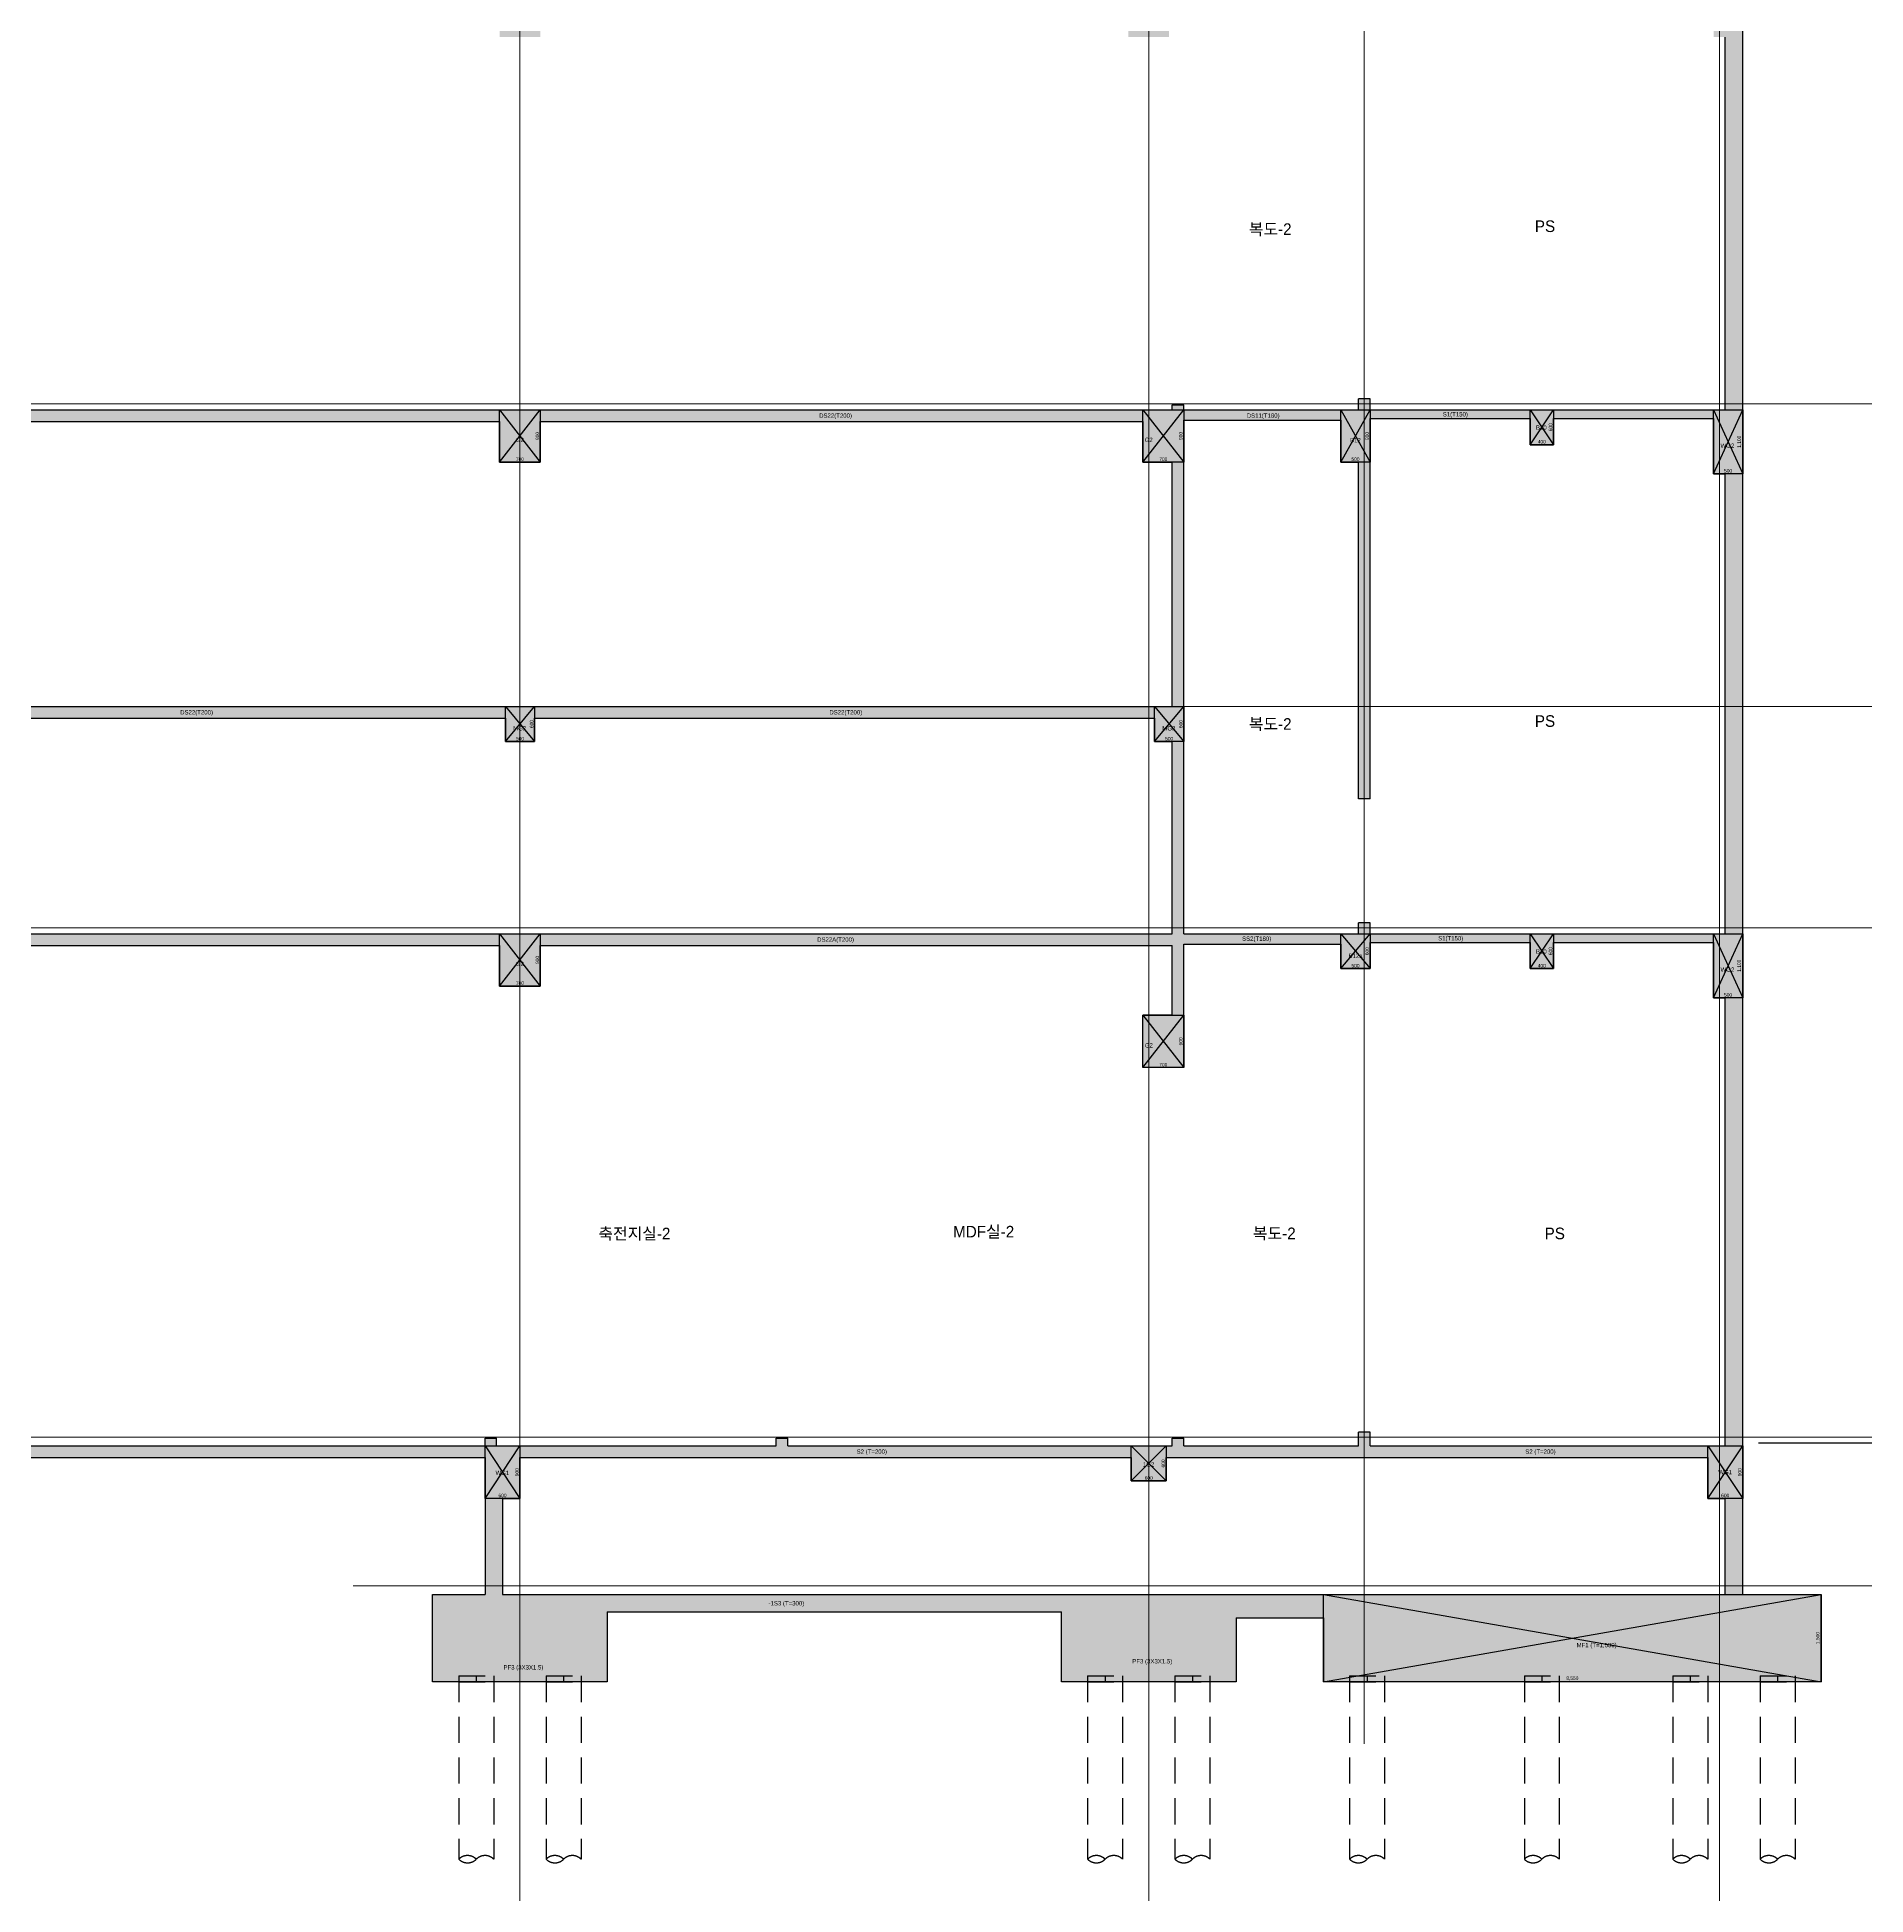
# Model space of a CAD drawing. Header units: millimetres. Extents: x 0 to 841000, y -242618 to -87908.
# Drawn here: x 761669 to 793076, y -209339 to -177429 of the extents above; entities that cross this region are included whole.
import ezdxf
from ezdxf.enums import TextEntityAlignment as Align

# ---------------------------------------------------------------- set-up
doc = ezdxf.new("R2010")
doc.units = ezdxf.units.MM
doc.header["$LTSCALE"] = 250
for name, pattern in [('HID', [2.8, 1.8, -1]), ('HIDDEN', [9.525, 6.35, -3.175]), ('PHANTOM2', [31.75, 15.875, -3.175, 3.175, -3.175, 3.175, -3.175])]:
    doc.linetypes.add(name, pattern=pattern)
doc.layers.get('Defpoints').update_dxf_attribs({"color": 151})
for name, color, linetype in [('A-CON', 2, 'Continuous'), ('A-SITE', 3, 'PHANTOM2'), ('구조SOLID', 253, 'Continuous'), ('기초', 5, 'HIDDEN')]:
    doc.layers.add(name, color=color, linetype=linetype)
for name, color, linetype, plot in [('AS-HIDLINE', 205, 'Continuous', False), ('NO-TEXT', 150, 'Continuous', False), ('NOPLOT', 191, 'Continuous', False)]:
    doc.layers.add(name, color=color, linetype=linetype, plot=plot)
doc.layers.add('CEN', color=1, linetype='Continuous', lineweight=9)
doc.styles.add('Gdim', font='Dotum.ttf')
doc.dimstyles.new('G-Xdim', dxfattribs={"dimscale": 30, "dimtxt": 2, "dimasz": 1, "dimexe": 1.2, "dimexo": 1.2, "dimgap": 0, "dimtad": 1, "dimdec": 1, "dimdsep": 46, "dimlunit": 6, "dimtxsty": 'Gdim', "dimcen": 1, "dimse1": 1, "dimse2": 1, "dimsd1": 1, "dimsd2": 1, "dimclrd": 1, "dimclre": 1, "dimclrt": 256, "dimadec": 0, "dimazin": 0, "dimtfac": 1, "dimtdec": 1, "dimtix": 1, "dimtmove": 2, "dimatfit": 1, "dimfxl": 2, "dimtolj": 1, "dimlwd": -1, "dimlwe": -1, "dimarcsym": 0})

# ---------------------------------------------------------------- blocks, each defined once
blk = doc.blocks.new('*D329')
at = {"layer": 'Defpoints', "color": 0, "linetype": 'Continuous', "transparency": 16777216}
for p in [(-600, -900), (0, -880), (0, -900)]:
    blk.add_point(p, dxfattribs=at)
at = {"layer": 'AS-HIDLINE', "linetype": 'Continuous', "transparency": 16777216, "insert": (-300, -850), "char_height": 60, "attachment_point": 5, "style": 'Gdim'}
blk.add_mtext('\\A1;600', dxfattribs=at)
blk = doc.blocks.new('*D330')
at = {"layer": 'Defpoints', "color": 0, "linetype": 'Continuous', "transparency": 16777216}
for p in [(0, 0), (-20, 0), (0, -900)]:
    blk.add_point(p, dxfattribs=at)
at = {"layer": 'AS-HIDLINE', "linetype": 'Continuous', "transparency": 16777216, "insert": (-50, -450), "char_height": 60, "attachment_point": 5, "rotation": 90, "style": 'Gdim'}
blk.add_mtext('\\A1;900', dxfattribs=at)
blk = doc.blocks.new('파일')
at = {"layer": 'NOPLOT', "linetype": 'HID'}
blk.add_line((71, 790, 0), (671, 790, 0), dxfattribs=at)
at = {"layer": 'NOPLOT'}
blk.add_line((371, 890, 0), (371, 790, 0), dxfattribs=at)
at = {"layer": '기초', "linetype": 'HID'}
for p, q in [((71, 890, 0), (671, 890, 0)), ((71, 890, 0), (71, -2258, 0)), ((671, 890, 0), (671, -2258, 0))]:
    blk.add_line(p, q, dxfattribs=at)
for centre, start, end in [((221, -2408, 0), 45, 135), ((521, -2408, 0), 45, 135), ((221, -2108, 0), 225, 315)]:
    blk.add_arc(centre, 212, start, end, dxfattribs=at)
blk = doc.blocks.new('*D667')
at = {"layer": 'Defpoints', "color": 0, "linetype": 'Continuous', "transparency": 16777216}
for p in [(-550, -900), (50, -880), (50, -900)]:
    blk.add_point(p, dxfattribs=at)
at = {"layer": 'AS-HIDLINE', "linetype": 'Continuous', "transparency": 16777216, "insert": (-250, -850), "char_height": 60, "attachment_point": 5, "style": 'Gdim'}
blk.add_mtext('\\A1;600', dxfattribs=at)
blk = doc.blocks.new('*D668')
at = {"layer": 'Defpoints', "color": 0, "linetype": 'Continuous', "transparency": 16777216}
for p in [(50, 0), (30, 0), (50, -900)]:
    blk.add_point(p, dxfattribs=at)
at = {"layer": 'AS-HIDLINE', "linetype": 'Continuous', "transparency": 16777216, "insert": (0, -450), "char_height": 60, "attachment_point": 5, "rotation": 90, "style": 'Gdim'}
blk.add_mtext('\\A1;900', dxfattribs=at)
blk = doc.blocks.new('*D409')
at = {"layer": 'Defpoints', "color": 0, "linetype": 'Continuous', "transparency": 16777216}
for p in [(-550, -600), (50, -580), (50, -600)]:
    blk.add_point(p, dxfattribs=at)
at = {"layer": 'AS-HIDLINE', "linetype": 'Continuous', "transparency": 16777216, "insert": (-250, -550), "char_height": 60, "attachment_point": 5, "style": 'Gdim'}
blk.add_mtext('\\A1;600', dxfattribs=at)
blk = doc.blocks.new('*D410')
at = {"layer": 'Defpoints', "color": 0, "linetype": 'Continuous', "transparency": 16777216}
for p in [(50, 0), (30, 0), (50, -600)]:
    blk.add_point(p, dxfattribs=at)
at = {"layer": 'AS-HIDLINE', "linetype": 'Continuous', "transparency": 16777216, "insert": (0, -300), "char_height": 60, "attachment_point": 5, "rotation": 90, "style": 'Gdim'}
blk.add_mtext('\\A1;600', dxfattribs=at)
blk = doc.blocks.new('*D411')
at = {"layer": 'Defpoints', "color": 0, "linetype": 'Continuous', "transparency": 16777216}
for p in [(-300, -600), (200, -580), (200, -600)]:
    blk.add_point(p, dxfattribs=at)
at = {"layer": 'AS-HIDLINE', "linetype": 'Continuous', "transparency": 16777216, "insert": (-50, -550), "char_height": 60, "attachment_point": 5, "style": 'Gdim'}
blk.add_mtext('\\A1;500', dxfattribs=at)
blk = doc.blocks.new('*D412')
at = {"layer": 'Defpoints', "color": 0, "linetype": 'Continuous', "transparency": 16777216}
for p in [(200, 0), (180, 0), (200, -600)]:
    blk.add_point(p, dxfattribs=at)
at = {"layer": 'AS-HIDLINE', "linetype": 'Continuous', "transparency": 16777216, "insert": (150, -300), "char_height": 60, "attachment_point": 5, "rotation": 90, "style": 'Gdim'}
blk.add_mtext('\\A1;600', dxfattribs=at)
blk = doc.blocks.new('*D399')
at = {"layer": 'Defpoints', "color": 0, "linetype": 'Continuous', "transparency": 16777216}
for p in [(-200, -1100), (300, -1080), (300, -1100)]:
    blk.add_point(p, dxfattribs=at)
at = {"layer": 'AS-HIDLINE', "linetype": 'Continuous', "transparency": 16777216, "insert": (50, -1050), "char_height": 60, "attachment_point": 5, "style": 'Gdim'}
blk.add_mtext('\\A1;500', dxfattribs=at)
blk = doc.blocks.new('*D400')
at = {"layer": 'Defpoints', "color": 0, "linetype": 'Continuous', "transparency": 16777216}
for p in [(300, 0), (280, 0), (300, -1100)]:
    blk.add_point(p, dxfattribs=at)
at = {"layer": 'AS-HIDLINE', "linetype": 'Continuous', "transparency": 16777216, "insert": (244, -550), "char_height": 60, "attachment_point": 5, "rotation": 90, "style": 'Gdim'}
blk.add_mtext('\\A1;1,100', dxfattribs=at)
blk = doc.blocks.new('*D401')
at = {"layer": 'Defpoints', "color": 0, "linetype": 'Continuous', "transparency": 16777216}
for p in [(-200, -900), (300, -880), (300, -900)]:
    blk.add_point(p, dxfattribs=at)
at = {"layer": 'AS-HIDLINE', "linetype": 'Continuous', "transparency": 16777216, "insert": (50, -850), "char_height": 60, "attachment_point": 5, "style": 'Gdim'}
blk.add_mtext('\\A1;500', dxfattribs=at)
blk = doc.blocks.new('*D402')
at = {"layer": 'Defpoints', "color": 0, "linetype": 'Continuous', "transparency": 16777216}
for p in [(300, 0), (280, 0), (300, -900)]:
    blk.add_point(p, dxfattribs=at)
at = {"layer": 'AS-HIDLINE', "linetype": 'Continuous', "transparency": 16777216, "insert": (250, -450), "char_height": 60, "attachment_point": 5, "rotation": 90, "style": 'Gdim'}
blk.add_mtext('\\A1;900', dxfattribs=at)
blk = doc.blocks.new('*D389')
at = {"layer": 'Defpoints', "color": 0, "linetype": 'Continuous', "transparency": 16777216}
for p in [(-400, -900), (300, -880), (300, -900)]:
    blk.add_point(p, dxfattribs=at)
at = {"layer": 'AS-HIDLINE', "linetype": 'Continuous', "transparency": 16777216, "insert": (-50, -850), "char_height": 60, "attachment_point": 5, "style": 'Gdim'}
blk.add_mtext('\\A1;700', dxfattribs=at)
blk = doc.blocks.new('*D390')
at = {"layer": 'Defpoints', "color": 0, "linetype": 'Continuous', "transparency": 16777216}
for p in [(300, 0), (280, 0), (300, -900)]:
    blk.add_point(p, dxfattribs=at)
at = {"layer": 'AS-HIDLINE', "linetype": 'Continuous', "transparency": 16777216, "insert": (250, -450), "char_height": 60, "attachment_point": 5, "rotation": 90, "style": 'Gdim'}
blk.add_mtext('\\A1;900', dxfattribs=at)
blk = doc.blocks.new('*D413')
at = {"layer": 'Defpoints', "color": 0, "linetype": 'Continuous', "transparency": 16777216}
for p in [(-200, -600), (300, -580), (300, -600)]:
    blk.add_point(p, dxfattribs=at)
at = {"layer": 'AS-HIDLINE', "linetype": 'Continuous', "transparency": 16777216, "insert": (50, -550), "char_height": 60, "attachment_point": 5, "style": 'Gdim'}
blk.add_mtext('\\A1;500', dxfattribs=at)
blk = doc.blocks.new('*D414')
at = {"layer": 'Defpoints', "color": 0, "linetype": 'Continuous', "transparency": 16777216}
for p in [(300, 0), (280, 0), (300, -600)]:
    blk.add_point(p, dxfattribs=at)
at = {"layer": 'AS-HIDLINE', "linetype": 'Continuous', "transparency": 16777216, "insert": (250, -300), "char_height": 60, "attachment_point": 5, "rotation": 90, "style": 'Gdim'}
blk.add_mtext('\\A1;600', dxfattribs=at)
blk = doc.blocks.new('*D391')
at = {"layer": 'Defpoints', "color": 0, "linetype": 'Continuous', "transparency": 16777216}
for p in [(-570, -1500), (7980, -1480), (7980, -1500)]:
    blk.add_point(p, dxfattribs=at)
at = {"layer": 'AS-HIDLINE', "linetype": 'Continuous', "transparency": 16777216, "insert": (3705, -1444), "char_height": 60, "attachment_point": 5, "style": 'Gdim'}
blk.add_mtext('\\A1;8,550', dxfattribs=at)
blk = doc.blocks.new('*D392')
at = {"layer": 'Defpoints', "color": 0, "linetype": 'Continuous', "transparency": 16777216}
for p in [(7980, 0), (7960, 0), (7980, -1500)]:
    blk.add_point(p, dxfattribs=at)
at = {"layer": 'AS-HIDLINE', "linetype": 'Continuous', "transparency": 16777216, "insert": (7924, -750), "char_height": 60, "attachment_point": 5, "rotation": 90, "style": 'Gdim'}
blk.add_mtext('\\A1;1,500', dxfattribs=at)
blk = doc.blocks.new('*D385')
at = {"layer": 'Defpoints', "color": 0, "linetype": 'Continuous', "transparency": 16777216}
for p in [(-150, -600), (250, -580), (250, -600)]:
    blk.add_point(p, dxfattribs=at)
at = {"layer": 'AS-HIDLINE', "linetype": 'Continuous', "transparency": 16777216, "insert": (50, -550), "char_height": 60, "attachment_point": 5, "style": 'Gdim'}
blk.add_mtext('\\A1;400', dxfattribs=at)
blk = doc.blocks.new('*D386')
at = {"layer": 'Defpoints', "color": 0, "linetype": 'Continuous', "transparency": 16777216}
for p in [(250, 0), (230, 0), (250, -600)]:
    blk.add_point(p, dxfattribs=at)
at = {"layer": 'AS-HIDLINE', "linetype": 'Continuous', "transparency": 16777216, "insert": (200, -300), "char_height": 60, "attachment_point": 5, "rotation": 90, "style": 'Gdim'}
blk.add_mtext('\\A1;600', dxfattribs=at)
blk = doc.blocks.new('*U107')
at = {"layer": 'AS-HIDLINE', "linetype": 'Continuous'}
for p, q in [((-600, -900), (0, 0)), ((-600, 0), (0, -900))]:
    blk.add_line(p, q, dxfattribs=at)
blk.add_lwpolyline([(-600, -900), (-600, 0), (0, 0), (0, -900)], close=True, dxfattribs=at)
dim = blk.add_linear_dim(base=(-19.87, 0), p1=(0, -900), p2=(0, 0), angle=90, dimstyle='G-Xdim', override={"dimtxsty": 'Gdim'}, dxfattribs=at)
dim.commit()
dim.dimension.update_dxf_attribs({"geometry": '*D330', "text_midpoint": (-49.91, -450)})
dim = blk.add_linear_dim(base=(0, -880.06), p1=(-600, -900), p2=(0, -900), dimstyle='G-Xdim', override={"dimtxsty": 'Gdim'}, dxfattribs=at)
dim.commit()
dim.dimension.update_dxf_attribs({"geometry": '*D329', "text_midpoint": (-300, -850.02)})
blk = doc.blocks.new('*U666')
at = {"layer": 'AS-HIDLINE', "linetype": 'Continuous'}
for p, q in [((-550, -900), (50, 0)), ((-550, 0), (50, -900))]:
    blk.add_line(p, q, dxfattribs=at)
blk.add_lwpolyline([(-550, -900), (-550, 0), (50, 0), (50, -900)], close=True, dxfattribs=at)
dim = blk.add_linear_dim(base=(30.13, 0), p1=(50, -900), p2=(50, 0), angle=90, dimstyle='G-Xdim', override={"dimtxsty": 'Gdim'}, dxfattribs=at)
dim.commit()
dim.dimension.update_dxf_attribs({"geometry": '*D668', "text_midpoint": (0.09, -450)})
dim = blk.add_linear_dim(base=(50, -880.06), p1=(-550, -900), p2=(50, -900), dimstyle='G-Xdim', override={"dimtxsty": 'Gdim'}, dxfattribs=at)
dim.commit()
dim.dimension.update_dxf_attribs({"geometry": '*D667', "text_midpoint": (-250, -850.02)})
blk = doc.blocks.new('*U152')
at = {"layer": 'AS-HIDLINE', "linetype": 'Continuous'}
for p, q in [((-550, -600), (50, 0)), ((-550, 0), (50, -600))]:
    blk.add_line(p, q, dxfattribs=at)
blk.add_lwpolyline([(-550, -600), (-550, 0), (50, 0), (50, -600)], close=True, dxfattribs=at)
dim = blk.add_linear_dim(base=(30.13, 0), p1=(50, -600), p2=(50, 0), angle=90, dimstyle='G-Xdim', override={"dimtxsty": 'Gdim'}, dxfattribs=at)
dim.commit()
dim.dimension.update_dxf_attribs({"geometry": '*D410', "text_midpoint": (0.09, -300)})
dim = blk.add_linear_dim(base=(50, -580.06), p1=(-550, -600), p2=(50, -600), dimstyle='G-Xdim', override={"dimtxsty": 'Gdim'}, dxfattribs=at)
dim.commit()
dim.dimension.update_dxf_attribs({"geometry": '*D409', "text_midpoint": (-250, -550.02)})
blk = doc.blocks.new('*U153')
at = {"layer": 'AS-HIDLINE', "linetype": 'Continuous'}
for p, q in [((-300, -600), (200, 0)), ((-300, 0), (200, -600))]:
    blk.add_line(p, q, dxfattribs=at)
blk.add_lwpolyline([(-300, -600), (-300, 0), (200, 0), (200, -600)], close=True, dxfattribs=at)
dim = blk.add_linear_dim(base=(180.13, 0), p1=(200, -600), p2=(200, 0), angle=90, dimstyle='G-Xdim', override={"dimtxsty": 'Gdim'}, dxfattribs=at)
dim.commit()
dim.dimension.update_dxf_attribs({"geometry": '*D412', "text_midpoint": (150.09, -300)})
dim = blk.add_linear_dim(base=(200, -580.06), p1=(-300, -600), p2=(200, -600), dimstyle='G-Xdim', override={"dimtxsty": 'Gdim'}, dxfattribs=at)
dim.commit()
dim.dimension.update_dxf_attribs({"geometry": '*D411', "text_midpoint": (-50, -550.02)})
blk = doc.blocks.new('*U147')
at = {"layer": 'AS-HIDLINE', "linetype": 'Continuous'}
for p, q in [((-200, -1100), (300, 0)), ((-200, 0), (300, -1100))]:
    blk.add_line(p, q, dxfattribs=at)
blk.add_lwpolyline([(-200, -1100), (-200, 0), (300, 0), (300, -1100)], close=True, dxfattribs=at)
dim = blk.add_linear_dim(base=(280.13, 0), p1=(300, -1100), p2=(300, 0), angle=90, dimstyle='G-Xdim', override={"dimtxsty": 'Gdim'}, dxfattribs=at)
dim.commit()
dim.dimension.update_dxf_attribs({"geometry": '*D400', "text_midpoint": (244.31, -550)})
dim = blk.add_linear_dim(base=(300, -1080.06), p1=(-200, -1100), p2=(300, -1100), dimstyle='G-Xdim', override={"dimtxsty": 'Gdim'}, dxfattribs=at)
dim.commit()
dim.dimension.update_dxf_attribs({"geometry": '*D399', "text_midpoint": (50, -1050.02)})
blk = doc.blocks.new('*U148')
at = {"layer": 'AS-HIDLINE', "linetype": 'Continuous'}
for p, q in [((-200, -900), (300, 0)), ((-200, 0), (300, -900))]:
    blk.add_line(p, q, dxfattribs=at)
blk.add_lwpolyline([(-200, -900), (-200, 0), (300, 0), (300, -900)], close=True, dxfattribs=at)
dim = blk.add_linear_dim(base=(280.13, 0), p1=(300, -900), p2=(300, 0), angle=90, dimstyle='G-Xdim', override={"dimtxsty": 'Gdim'}, dxfattribs=at)
dim.commit()
dim.dimension.update_dxf_attribs({"geometry": '*D402', "text_midpoint": (250.09, -450)})
dim = blk.add_linear_dim(base=(300, -880.06), p1=(-200, -900), p2=(300, -900), dimstyle='G-Xdim', override={"dimtxsty": 'Gdim'}, dxfattribs=at)
dim.commit()
dim.dimension.update_dxf_attribs({"geometry": '*D401', "text_midpoint": (50, -850.02)})
blk = doc.blocks.new('*U138')
at = {"layer": 'AS-HIDLINE', "linetype": 'Continuous'}
for p, q in [((-400, -900), (300, 0)), ((-400, 0), (300, -900))]:
    blk.add_line(p, q, dxfattribs=at)
blk.add_lwpolyline([(-400, -900), (-400, 0), (300, 0), (300, -900)], close=True, dxfattribs=at)
dim = blk.add_linear_dim(base=(280.13, 0), p1=(300, -900), p2=(300, 0), angle=90, dimstyle='G-Xdim', override={"dimtxsty": 'Gdim'}, dxfattribs=at)
dim.commit()
dim.dimension.update_dxf_attribs({"geometry": '*D390', "text_midpoint": (250.09, -450)})
dim = blk.add_linear_dim(base=(300, -880.06), p1=(-400, -900), p2=(300, -900), dimstyle='G-Xdim', override={"dimtxsty": 'Gdim'}, dxfattribs=at)
dim.commit()
dim.dimension.update_dxf_attribs({"geometry": '*D389', "text_midpoint": (-50, -850.02)})
blk = doc.blocks.new('*U154')
at = {"layer": 'AS-HIDLINE', "linetype": 'Continuous'}
for p, q in [((-200, -600), (300, 0)), ((-200, 0), (300, -600))]:
    blk.add_line(p, q, dxfattribs=at)
blk.add_lwpolyline([(-200, -600), (-200, 0), (300, 0), (300, -600)], close=True, dxfattribs=at)
dim = blk.add_linear_dim(base=(280.13, 0), p1=(300, -600), p2=(300, 0), angle=90, dimstyle='G-Xdim', override={"dimtxsty": 'Gdim'}, dxfattribs=at)
dim.commit()
dim.dimension.update_dxf_attribs({"geometry": '*D414', "text_midpoint": (250.09, -300)})
dim = blk.add_linear_dim(base=(300, -580.06), p1=(-200, -600), p2=(300, -600), dimstyle='G-Xdim', override={"dimtxsty": 'Gdim'}, dxfattribs=at)
dim.commit()
dim.dimension.update_dxf_attribs({"geometry": '*D413', "text_midpoint": (50, -550.02)})
blk = doc.blocks.new('*U139')
at = {"layer": 'AS-HIDLINE', "linetype": 'Continuous'}
for p, q in [((-570.09, -1500), (7979.91, 0)), ((-570.09, 0), (7979.91, -1500))]:
    blk.add_line(p, q, dxfattribs=at)
blk.add_lwpolyline([(-570.09, -1500), (-570.09, 0), (7979.91, 0), (7979.91, -1500)], close=True, dxfattribs=at)
dim = blk.add_linear_dim(base=(7960.04, 0), p1=(7979.91, -1500), p2=(7979.91, 0), angle=90, dimstyle='G-Xdim', override={"dimtxsty": 'Gdim'}, dxfattribs=at)
dim.commit()
dim.dimension.update_dxf_attribs({"geometry": '*D392', "text_midpoint": (7924.21, -750)})
dim = blk.add_linear_dim(base=(7979.91, -1480.06), p1=(-570.09, -1500), p2=(7979.91, -1500), dimstyle='G-Xdim', override={"dimtxsty": 'Gdim'}, dxfattribs=at)
dim.commit()
dim.dimension.update_dxf_attribs({"geometry": '*D391', "text_midpoint": (3704.91, -1444.24)})
blk = doc.blocks.new('*U136')
at = {"layer": 'AS-HIDLINE', "linetype": 'Continuous'}
for p, q in [((-150, -600), (250, 0)), ((-150, 0), (250, -600))]:
    blk.add_line(p, q, dxfattribs=at)
blk.add_lwpolyline([(-150, -600), (-150, 0), (250, 0), (250, -600)], close=True, dxfattribs=at)
dim = blk.add_linear_dim(base=(230.13, 0), p1=(250, -600), p2=(250, 0), angle=90, dimstyle='G-Xdim', override={"dimtxsty": 'Gdim'}, dxfattribs=at)
dim.commit()
dim.dimension.update_dxf_attribs({"geometry": '*D386', "text_midpoint": (200.09, -300)})
dim = blk.add_linear_dim(base=(250, -580.06), p1=(-150, -600), p2=(250, -600), dimstyle='G-Xdim', override={"dimtxsty": 'Gdim'}, dxfattribs=at)
dim.commit()
dim.dimension.update_dxf_attribs({"geometry": '*D385', "text_midpoint": (50, -550.02)})

msp = doc.modelspace()

# ---------------------------------------------------------------- hatches: boundary and pattern name
at = {"layer": '구조SOLID'}
h = msp.add_hatch(color=253, dxfattribs=at)
h.dxf.hatch_style = 1
h.paths.add_polyline_path([(771460.662, -204479.481), (779260.662, -204479.481), (779260.662, -205679.481), (782260.662, -205679.481), (782260.662, -204579.481), (783760.662, -204579.481), (783760.662, -205679.481), (792310.662, -205679.481), (792310.662, -204179.481), (790960.662, -204179.481), (790960.662, -154479.481), (790760.662, -154479.481), (790760.662, -155229.484), (790560.662, -155259.484), (790560.662, -155364.484), (790605.662, -155364.484), (790760.662, -155379.484), (790760.662, -155979.481), (784560.662, -155979.481), (784560.662, -155379.484), (784715.662, -155379.484), (784715.662, -155364.484), (784760.662, -155259.484), (784560.662, -155229.484), (784560.662, -154479.481), (784360.662, -154479.481), (784360.662, -158799.481), (784560.662, -158799.481), (784560.662, -156679.481), (784860.662, -156679.481), (784860.662, -156159.481), (790460.662, -156159.481), (790460.662, -156679.481), (790660.662, -156679.481), (790660.662, -161329.481), (784560.662, -161329.481), (784560.662, -160929.481), (784360.662, -160929.481), (784060.662, -160959.481), (784060.662, -161064.481), (784105.662, -161064.481), (784360.662, -161079.481), (784360.662, -161529.481), (759560.662, -161529.481), (759560.662, -161079.481), (759815.662, -161079.481), (759815.662, -161064.481), (759860.662, -160959.481), (759560.662, -160929.481), (759360.662, -160929.481), (759360.662, -161329.481), (755110.662, -161329.481), (755110.662, -161129.481), (754910.662, -161129.481), (754910.662, -161329.481), (723010.662, -161329.481), (723010.662, -160929.481), (722810.662, -160929.481), (722510.662, -160959.481), (722510.662, -161064.481), (722555.662, -161064.481), (722810.662, -161079.481), (722810.662, -161529.481), (712360.662, -161529.481), (712360.662, -161079.481), (712615.662, -161079.481), (712615.662, -161064.481), (712660.662, -160959.481), (712360.662, -160929.481), (712160.662, -160929.481), (712160.662, -161329.481), (706060.662, -161329.481), (706060.662, -156979.481), (706260.662, -156979.481), (706260.662, -156459.481), (711860.662, -156459.481), (711860.662, -156979.481), (712160.662, -156979.481), (712160.662, -158799.481), (712360.662, -158799.481), (712360.662, -154479.481), (712160.662, -154479.481), (712160.662, -155529.484), (711960.662, -155559.484), (711960.662, -155664.484), (712005.662, -155664.484), (712160.662, -155679.484), (712160.662, -156279.481), (705960.662, -156279.481), (705960.662, -155679.484), (706115.662, -155679.484), (706115.662, -155664.484), (706160.662, -155559.484), (705960.662, -155529.484), (705960.662, -154479.481), (705760.662, -154479.481), (705760.662, -203729.481), (704410.662, -203729.481), (704410.662, -205229.481), (712960.662, -205229.481), (712960.662, -203729.481), (712360.662, -203729.481), (712360.662, -202529.481), (712660.661, -202529.481), (712660.661, -201829.481), (714460.662, -201829.481), (714460.662, -203129.481), (717460.662, -203129.481), (717460.662, -201829.481), (725260.662, -201829.481), (725260.662, -203129.481), (728260.662, -203129.481), (728260.662, -201829.481), (736060.662, -201829.481), (736060.662, -203129.481), (739060.662, -203129.481), (739060.662, -201829.481), (746860.662, -201829.481), (746860.662, -203129.481), (749860.662, -203129.481), (749860.662, -201829.481), (757660.662, -201829.481), (757660.662, -203129.481), (760660.662, -203129.481), (760660.662, -201829.481), (769360.662, -201829.481), (769360.662, -204179.481), (768460.662, -204179.481), (768460.662, -205679.481), (771460.662, -205679.481)])
h.paths.add_polyline_path([(769660.662, -204179.481), (769660.662, -202529.481), (769960.661, -202529.481), (769960.661, -201829.481), (780460.662, -201829.481), (780460.662, -202229.481), (781060.661, -202229.481), (781060.661, -201829.481), (790360.662, -201829.481), (790360.662, -202529.481), (790660.662, -202529.481), (790660.662, -204179.481)], flags=16)
h.paths.add_polyline_path([(769560.662, -201629.481), (769560.662, -201494.481), (769360.662, -201494.481), (769360.662, -201629.481), (722360.662, -201629.481), (722360.662, -201494.481), (722160.662, -201494.481), (722160.662, -201629.481), (715560.662, -201629.481), (715560.662, -201494.481), (715360.662, -201494.481), (715360.662, -201629.481), (712360.662, -201629.481), (712360.662, -201394.481), (712060.662, -201394.481), (712060.662, -203729.481), (706060.662, -203729.481), (706060.662, -202529.481), (706360.661, -202529.481), (706360.661, -201629.481), (706060.662, -201629.481), (706060.662, -193929.481), (706260.662, -193929.481), (706260.662, -192979.481), (708985.662, -192979.481), (708985.662, -193429.481), (709385.662, -193429.481), (709385.662, -192979.481), (712160.662, -192979.481), (712160.662, -193429.481), (712660.662, -193429.481), (712660.662, -193009.481), (715360.662, -193009.481), (715360.662, -195129.481), (716060.662, -195129.481), (716060.662, -194229.481), (715560.662, -194229.481), (715560.662, -193029.481), (726410.662, -193029.481), (726410.662, -193729.481), (727110.662, -193729.481), (727110.662, -193029.481), (737210.662, -193029.481), (737210.662, -193729.481), (737910.662, -193729.481), (737910.662, -193029.481), (748010.662, -193029.481), (748010.662, -193729.481), (748710.662, -193729.481), (748710.662, -193029.481), (758810.662, -193029.481), (758810.662, -193729.481), (759510.662, -193729.481), (759510.662, -193029.481), (769610.662, -193029.481), (769610.662, -193729.481), (770310.662, -193729.481), (770310.662, -193029.481), (781160.662, -193029.481), (781160.662, -194229.481), (780660.662, -194229.481), (780660.662, -195129.481), (781360.662, -195129.481), (781360.662, -193009.481), (784060.662, -193009.481), (784060.662, -193429.481), (784560.662, -193429.481), (784560.662, -192979.481), (787310.662, -192979.481), (787310.662, -193429.481), (787710.662, -193429.481), (787710.662, -192979.481), (790460.662, -192979.481), (790460.662, -193929.481), (790660.662, -193929.481), (790660.662, -201629.481), (784560.662, -201629.481), (784560.662, -201394.481), (784360.662, -201394.481), (784360.662, -201629.481), (781360.662, -201629.481), (781360.662, -201494.481), (781160.662, -201494.481), (781160.662, -201629.481), (774560.662, -201629.481), (774560.662, -201494.481), (774360.662, -201494.481), (774360.662, -201629.481)], flags=16)
h.paths.add_polyline_path([(715560.662, -192829.481), (715560.662, -189529.481), (715860.662, -189529.481), (715860.662, -189129.481), (726510.662, -189129.481), (726510.662, -189529.481), (727010.662, -189529.481), (727010.662, -189129.481), (737310.662, -189129.481), (737310.662, -189529.481), (737810.662, -189529.481), (737810.662, -189129.481), (748110.662, -189129.481), (748110.662, -189529.481), (748610.662, -189529.481), (748610.662, -189129.481), (758910.662, -189129.481), (758910.662, -189529.481), (759410.662, -189529.481), (759410.662, -189129.481), (769710.662, -189129.481), (769710.662, -189529.481), (770210.662, -189529.481), (770210.662, -189129.481), (780860.662, -189129.481), (780860.662, -189529.481), (781160.662, -189529.481), (781160.662, -192829.481)], flags=16)
h.paths.add_polyline_path([(715560.662, -188929.481), (715560.662, -184729.481), (716060.662, -184729.481), (716060.662, -184029.481), (726410.662, -184029.481), (726410.662, -184729.481), (727110.662, -184729.481), (727110.662, -184029.481), (737210.662, -184029.481), (737210.662, -184729.481), (737910.662, -184729.481), (737910.662, -184029.481), (748010.662, -184029.481), (748010.662, -184729.481), (748710.662, -184729.481), (748710.662, -184029.481), (758810.662, -184029.481), (758810.662, -184729.481), (759510.662, -184729.481), (759510.662, -184029.481), (769610.662, -184029.481), (769610.662, -184729.481), (770310.662, -184729.481), (770310.662, -184029.481), (780660.662, -184029.481), (780660.662, -184729.481), (781160.662, -184729.481), (781160.662, -188929.481)], flags=16)
h.paths.add_polyline_path([(781360.662, -192829.481), (781360.662, -184009.481), (784060.662, -184009.481), (784060.662, -184729.481), (784360.66, -184729.481), (784360.66, -190514.484), (784560.66, -190514.484), (784560.66, -183979.481), (787310.662, -183979.481), (787310.662, -184429.481), (787710.662, -184429.481), (787710.662, -183979.481), (790460.662, -183979.481), (790460.662, -184929.481), (790660.662, -184929.481), (790660.662, -192829.481), (784560.662, -192829.481), (784560.662, -192644.481), (784360.662, -192644.481), (784360.662, -192829.481)], flags=16)
h.paths.add_polyline_path([(715560.662, -183829.481), (715560.662, -183744.481), (715360.662, -183744.481), (715360.662, -183829.481), (712360.662, -183829.481), (712360.662, -183644.481), (712160.662, -183644.481), (712160.662, -183829.481), (706060.662, -183829.481), (706060.662, -177429.481), (706260.662, -177429.481), (706260.662, -176479.481), (708985.662, -176479.481), (708985.662, -176929.481), (709385.662, -176929.481), (709385.662, -176479.481), (712160.662, -176479.481), (712160.662, -177229.481), (712660.662, -177229.481), (712660.662, -176509.481), (715610.662, -176509.481), (715610.662, -177429.481), (716310.662, -177429.481), (716310.662, -176529.481), (726410.662, -176529.481), (726410.662, -177429.481), (727110.662, -177429.481), (727110.662, -176529.481), (737210.662, -176529.481), (737210.662, -177429.481), (737910.662, -177429.481), (737910.662, -176529.481), (748010.662, -176529.481), (748010.662, -177429.481), (748710.662, -177429.481), (748710.662, -176529.481), (758810.662, -176529.481), (758810.662, -177429.481), (759510.662, -177429.481), (759510.662, -176529.481), (769610.662, -176529.481), (769610.662, -177429.481), (770310.662, -177429.481), (770310.662, -176529.481), (780410.662, -176529.481), (780410.662, -177429.481), (781110.662, -177429.481), (781110.662, -176509.481), (784060.662, -176509.481), (784060.662, -177229.481), (784560.662, -177229.481), (784560.662, -176479.481), (787310.662, -176479.481), (787310.662, -176929.481), (787710.662, -176929.481), (787710.662, -176479.481), (790460.662, -176479.481), (790460.662, -177429.481), (790660.662, -177429.481), (790660.662, -183829.481), (784560.662, -183829.481), (784560.662, -183644.481), (784360.662, -183644.481), (784360.662, -183829.481), (781360.662, -183829.481), (781360.662, -183744.481), (781160.662, -183744.481), (781160.662, -183829.481)], flags=16)
h.paths.add_polyline_path([(767410.66, -176329.481), (767410.66, -176244.481), (767210.66, -176244.481), (767210.66, -176329.481), (729510.662, -176329.481), (729510.662, -176244.481), (729310.662, -176244.481), (729310.662, -176329.481), (715560.662, -176329.481), (715560.662, -176244.481), (715360.662, -176244.481), (715360.662, -176329.481), (712360.662, -176329.481), (712360.662, -176144.481), (712160.662, -176144.481), (712160.662, -176329.481), (706060.662, -176329.481), (706060.662, -170429.481), (706260.662, -170429.481), (706260.662, -169479.481), (708985.662, -169479.481), (708985.662, -169929.481), (709385.662, -169929.481), (709385.662, -169479.481), (712160.662, -169479.481), (712160.662, -170229.481), (712660.662, -170229.481), (712660.662, -169509.481), (715610.662, -169509.481), (715610.662, -170429.481), (716310.662, -170429.481), (716310.662, -169529.481), (726410.662, -169529.481), (726410.662, -170429.481), (727110.662, -170429.481), (727110.662, -169529.481), (737210.662, -169529.481), (737210.662, -170429.481), (737910.662, -170429.481), (737910.662, -169529.481), (748010.662, -169529.481), (748010.662, -170429.481), (748710.662, -170429.481), (748710.662, -169529.481), (758810.662, -169529.481), (758810.662, -170429.481), (759510.662, -170429.481), (759510.662, -169529.481), (769610.662, -169529.481), (769610.662, -170429.481), (770310.662, -170429.481), (770310.662, -169529.481), (780410.662, -169529.481), (780410.662, -170429.481), (781110.662, -170429.481), (781110.662, -169509.481), (784060.662, -169509.481), (784060.662, -170229.481), (784560.662, -170229.481), (784560.662, -169479.481), (787310.662, -169479.481), (787310.662, -169929.481), (787710.662, -169929.481), (787710.662, -169479.481), (790460.662, -169479.481), (790460.662, -170429.481), (790660.662, -170429.481), (790660.662, -176329.481), (784560.662, -176329.481), (784560.662, -176144.481), (784360.662, -176144.481), (784360.662, -176329.481), (781360.662, -176329.481), (781360.662, -176244.481), (781160.662, -176244.481), (781160.662, -176329.481)], flags=16)
h.paths.add_polyline_path([(715560.662, -169329.481), (715560.662, -169244.481), (715360.662, -169244.481), (715360.662, -169329.481), (712360.662, -169329.481), (712360.662, -169144.481), (712160.662, -169144.481), (712160.662, -169329.481), (706060.662, -169329.481), (706060.662, -162429.481), (706260.662, -162429.481), (706260.662, -161479.481), (708985.662, -161479.481), (708985.662, -161929.481), (709385.662, -161929.481), (709385.662, -161479.481), (712160.662, -161479.481), (712160.662, -162429.481), (712660.662, -162429.481), (712660.662, -161709.481), (715560.662, -161709.481), (715560.662, -162629.481), (716360.662, -162629.481), (716360.662, -161709.481), (719160.662, -161709.481), (719160.662, -162629.481), (719960.662, -162629.481), (719960.662, -161709.481), (722810.662, -161709.481), (722810.662, -162629.481), (723610.662, -162629.481), (723610.662, -161509.481), (726360.662, -161509.481), (726360.662, -162629.481), (727160.662, -162629.481), (727160.662, -161509.481), (729960.662, -161509.481), (729960.662, -162629.481), (730760.662, -162629.481), (730760.662, -161509.481), (733560.662, -161509.481), (733560.662, -162629.481), (734360.662, -162629.481), (734360.662, -161509.481), (737160.662, -161509.481), (737160.662, -162629.481), (737960.662, -162629.481), (737960.662, -161509.481), (740760.662, -161509.481), (740760.662, -162629.481), (741560.662, -162629.481), (741560.662, -161509.481), (744360.662, -161509.481), (744360.662, -162629.481), (745160.662, -162629.481), (745160.662, -161509.481), (747960.662, -161509.481), (747960.662, -162629.481), (748760.662, -162629.481), (748760.662, -161509.481), (751560.662, -161509.481), (751560.662, -162629.481), (752360.662, -162629.481), (752360.662, -161509.481), (755160.662, -161509.481), (755160.662, -162629.481), (755960.662, -162629.481), (755960.662, -161509.481), (758760.662, -161509.481), (758760.662, -162629.481), (759560.662, -162629.481), (759560.662, -161709.481), (762360.662, -161709.481), (762360.662, -162629.481), (763160.662, -162629.481), (763160.662, -161709.481), (765960.662, -161709.481), (765960.662, -162629.481), (766760.662, -162629.481), (766760.662, -161709.481), (769560.662, -161709.481), (769560.662, -162629.481), (770360.662, -162629.481), (770360.662, -161709.481), (773160.662, -161709.481), (773160.662, -162629.481), (773960.662, -162629.481), (773960.662, -161709.481), (776760.662, -161709.481), (776760.662, -162629.481), (777560.662, -162629.481), (777560.662, -161709.481), (780360.662, -161709.481), (780360.662, -162629.481), (781160.662, -162629.481), (781160.662, -161709.481), (784060.662, -161709.481), (784060.662, -162429.481), (784560.662, -162429.481), (784560.662, -161479.481), (787310.662, -161479.481), (787310.662, -161929.481), (787710.662, -161929.481), (787710.662, -161479.481), (790460.662, -161479.481), (790460.662, -162429.481), (790660.662, -162429.481), (790660.662, -169329.481), (784560.662, -169329.481), (784560.662, -169144.481), (784360.662, -169144.481), (784360.662, -169329.481), (781360.662, -169329.481), (781360.662, -169244.481), (781160.662, -169244.481), (781160.662, -169329.481)], flags=16)
h.paths.add_polyline_path([(715360.662, -192829.481), (712360.662, -192829.481), (712360.662, -192644.481), (712160.662, -192644.481), (712160.662, -192829.481), (706060.662, -192829.481), (706060.662, -184929.481), (706260.662, -184929.481), (706260.662, -183979.481), (708985.662, -183979.481), (708985.662, -184429.481), (709385.662, -184429.481), (709385.662, -183979.481), (712160.662, -183979.481), (712160.662, -190514.479), (712360.662, -190514.479), (712360.662, -184729.481), (712660.662, -184729.481), (712660.662, -184009.481), (715360.662, -184009.481)], flags=16)

# ---------------------------------------------------------------- linework, layer by layer
at = {"layer": 'A-CON'}
for p, q in [((790960.662, -204179.481), (790960.662, -154479.481)), ((790660.662, -183829.481), (790660.662, -177429.481)), ((781160.662, -183744.481), (781360.662, -183744.481)), ((781160.662, -183829.481), (781160.662, -183744.481)), ((781360.662, -183829.481), (781360.662, -183744.481)), ((784560.662, -183644.481), (784360.662, -183644.481)), ((784360.662, -183829.481), (784360.662, -183644.481)), ((784560.662, -183829.481), (784560.662, -183644.481)), ((715560.662, -183829.481), (781160.662, -183829.481)), ((759510.662, -184029.481), (769610.662, -184029.481)), ((769610.662, -184029.481), (769610.662, -184729.481)), ((770310.662, -184729.481), (770310.662, -184029.481)), ((770310.662, -184029.481), (780660.662, -184029.481)), ((780660.662, -184029.481), (780660.662, -184729.481)), ((781360.662, -183829.481), (784360.662, -183829.481)), ((781360.662, -184009.481), (784060.662, -184009.481)), ((781360.662, -192829.481), (781360.662, -184009.481)), ((784060.662, -184009.481), (784060.662, -184729.481)), ((784560.66, -183979.481), (787310.662, -183979.481)), ((784560.66, -190514.484), (784560.66, -183979.481)), ((784560.662, -183829.481), (790660.662, -183829.481)), ((784560.662, -184729.481), (784560.662, -183979.481)), ((787310.662, -183979.481), (787310.662, -184429.481)), ((787710.662, -184429.481), (787710.662, -183979.481)), ((787710.662, -183979.481), (790460.662, -183979.481)), ((790460.662, -183979.481), (790460.662, -184929.481)), ((787310.662, -184429.481), (787710.662, -184429.481)), ((769610.662, -184729.481), (770310.662, -184729.481)), ((780660.662, -184729.481), (781160.662, -184729.481)), ((781160.662, -188929.481), (781160.662, -184729.481)), ((784060.662, -184729.481), (784360.66, -184729.481)), ((784360.66, -190514.484), (784360.66, -184729.481)), ((790460.662, -184929.481), (790660.662, -184929.481)), ((790660.662, -192829.481), (790660.662, -184929.481)), ((715560.662, -188929.481), (781160.662, -188929.481)), ((759410.662, -189129.481), (769710.662, -189129.481)), ((769710.662, -189129.481), (769710.662, -189529.481)), ((770210.662, -189529.481), (770210.662, -189129.481)), ((770210.662, -189129.481), (780860.662, -189129.481)), ((780860.662, -189129.481), (780860.662, -189529.481)), ((781360.662, -189529.481), (781360.662, -189129.481)), ((769710.662, -189529.481), (770210.662, -189529.481)), ((780860.662, -189529.481), (781160.662, -189529.481)), ((781160.662, -192829.481), (781160.662, -189529.481)), ((784560.66, -190514.484), (784360.66, -190514.484)), ((784560.662, -192644.481), (784360.662, -192644.481)), ((784360.662, -192829.481), (784360.662, -192644.481)), ((784560.662, -192829.481), (784560.662, -192644.481)), ((715560.662, -192829.481), (781160.662, -192829.481)), ((759510.662, -193029.481), (769610.662, -193029.481)), ((769610.662, -193029.481), (769610.662, -193729.481)), ((770310.662, -193729.481), (770310.662, -193029.481)), ((770310.662, -193029.481), (781160.662, -193029.481)), ((781160.662, -194229.481), (781160.662, -193029.481)), ((781360.662, -192829.481), (784360.662, -192829.481)), ((781360.662, -195129.481), (781360.662, -193009.481)), ((781360.662, -193009.481), (784060.662, -193009.481)), ((784060.662, -193009.481), (784060.662, -193429.481)), ((784560.662, -192829.481), (790660.662, -192829.481)), ((784560.662, -193429.481), (784560.662, -192979.481)), ((784560.662, -192979.481), (787310.662, -192979.481)), ((787310.662, -192979.481), (787310.662, -193429.481)), ((787710.662, -193429.481), (787710.662, -192979.481)), ((787710.662, -192979.481), (790460.662, -192979.481)), ((790460.662, -192979.481), (790460.662, -193929.481)), ((784060.662, -193429.481), (784560.662, -193429.481)), ((787310.662, -193429.481), (787710.662, -193429.481)), ((769610.662, -193729.481), (770310.662, -193729.481)), ((790460.662, -193929.481), (790660.662, -193929.481)), ((790660.662, -201629.481), (790660.662, -193929.481)), ((780660.662, -195129.481), (780660.662, -194229.481)), ((781160.662, -194229.481), (780660.662, -194229.481)), ((781360.662, -195129.481), (780660.662, -195129.481)), ((722360.662, -201629.481), (769360.662, -201629.481)), ((769360.662, -201494.481), (769560.662, -201494.481)), ((769360.662, -201629.481), (769360.662, -201494.481)), ((769560.662, -201629.481), (769560.662, -201494.481)), ((769560.662, -201629.481), (774360.662, -201629.481)), ((774360.662, -201494.481), (774560.662, -201494.481)), ((774360.662, -201629.481), (774360.662, -201494.481)), ((774560.662, -201629.481), (774560.662, -201494.481)), ((774560.662, -201629.481), (781160.662, -201629.481)), ((781160.662, -201494.481), (781360.662, -201494.481)), ((781160.662, -201629.481), (781160.662, -201494.481)), ((781360.662, -201629.481), (781360.662, -201494.481)), ((781360.662, -201629.481), (784360.662, -201629.481)), ((784560.662, -201394.481), (784360.662, -201394.481)), ((784360.662, -201629.481), (784360.662, -201394.481)), ((784560.662, -201629.481), (784560.662, -201394.481)), ((784560.662, -201629.481), (790660.662, -201629.481)), ((760660.662, -201829.481), (769360.662, -201829.481)), ((769360.662, -201829.481), (769360.662, -204179.481)), ((769960.661, -202529.481), (769960.661, -201829.481)), ((769960.661, -201829.481), (780460.662, -201829.481)), ((780460.662, -201829.481), (780460.662, -202229.481)), ((781060.661, -202229.481), (781060.661, -201829.481)), ((781060.661, -201829.481), (790360.662, -201829.481)), ((790360.662, -201829.481), (790360.662, -202529.481)), ((780460.662, -202229.481), (781060.661, -202229.481)), ((769660.662, -202529.481), (769660.662, -204179.481)), ((769660.662, -202529.481), (769960.661, -202529.481)), ((790360.662, -202529.481), (790660.662, -202529.481)), ((790660.662, -204179.481), (790660.662, -202529.481)), ((768460.662, -205679.481), (768460.662, -204179.481)), ((768460.662, -204179.481), (769360.662, -204179.481)), ((769660.662, -204179.481), (790660.662, -204179.481)), ((790960.662, -204179.481), (792310.662, -204179.481)), ((792310.662, -205679.481), (792310.662, -204179.481)), ((771460.662, -204479.481), (771460.662, -205679.481)), ((771460.662, -204479.481), (779260.662, -204479.481)), ((779260.662, -205679.481), (779260.662, -204479.481)), ((782260.662, -204579.481), (782260.662, -205679.481)), ((782260.662, -204579.481), (783760.662, -204579.481)), ((783760.662, -204579.481), (783760.662, -205679.481)), ((771460.662, -205679.481), (768460.662, -205679.481)), ((782260.662, -205679.481), (779260.662, -205679.481)), ((792310.662, -205679.481), (783760.662, -205679.481))]:
    msp.add_line(p, q, dxfattribs=at)
at = {"layer": 'A-SITE', "linetype": 'Continuous'}
msp.add_line((801382.413, -201579.481), (791230.662, -201579.481), dxfattribs=at)
at = {"layer": 'CEN'}
for p, q in [((769960.662, -131412.587), (769960.662, -213173.996)), ((780760.662, -131412.587), (780760.662, -213173.996)), ((790560.662, -131412.587), (790560.662, -213173.996)), ((784460.662, -152279.481), (784460.662, -206747.319)), ((700160.662, -183729.481), (801382.413, -183729.481)), ((714515.403, -188929.481), (801382.413, -188929.481)), ((700160.662, -192729.481), (801382.413, -192729.481)), ((700160.662, -201479.481), (801382.413, -201479.481)), ((767097.292, -204029.481), (801382.413, -204029.481))]:
    msp.add_line(p, q, dxfattribs=at)

# ---------------------------------------------------------------- block references
at = {"layer": 'AS-HIDLINE', "linetype": 'Continuous'}
for name, p in [('*U138', (770010.662, -183829.481)), ('*U138', (781060.662, -183829.481)), ('*U148', (784260.662, -183829.481)), ('*U136', (787460.662, -183829.481)), ('*U147', (790660.662, -183829.481)), ('*U153', (770010.662, -188929.481)), ('*U153', (781160.662, -188929.481)), ('*U138', (770010.662, -192829.481)), ('*U154', (784260.662, -192829.481)), ('*U136', (787460.662, -192829.481)), ('*U147', (790660.662, -192829.481)), ('*U138', (781060.662, -194229.481)), ('*U666', (769910.662, -201629.481)), ('*U152', (781010.662, -201629.481)), ('*U107', (790960.662, -201629.481)), ('*U139', (784330.756, -204179.481))]:
    msp.add_blockref(name, p, dxfattribs=at)
at = {"layer": '기초'}
for p in [(768839.737, -206469.145, 0), (770339.737, -206469.145, 0), (779639.737, -206469.145, 0), (781139.737, -206469.145, 0), (784139.737, -206469.145, 0), (787139.737, -206469.145, 0), (789689.737, -206469.145, 0), (791189.737, -206469.145, 0)]:
    msp.add_blockref('파일', p, dxfattribs=at)

# ---------------------------------------------------------------- texts
at = {"layer": 'AS-HIDLINE', "linetype": 'Continuous', "style": 'Gdim'}
for s, p in [('DS22(T200)', (775381.234, -183930.275)), ('DS11(T180)', (782725.464, -183930.275)), ('S1(T150)', (786025.857, -183907.746)), ('G2', (769959.545, -184347.134)), ('G2', (780759.545, -184347.134)), ('B12', (784309.545, -184352.576)), ('WG2', (790698.244, -184447.134)), ('DS22(T200)', (764407.114, -189026.43)), ('DS22(T200)', (775557.114, -189026.43)), ('DS22A(T200)', (775381.234, -192930.275)), ('S1(T150)', (785946.471, -192907.746)), ('G2', (769959.545, -193347.134)), ('WG2', (790698.244, -193447.134)), ('G2', (780761.778, -194747.134)), ('1G2', (780759.236, -201946.444)), ('S2 (T=200)', (787487.925, -201725.899)), ('WG1', (790659.236, -202077.653)), ('MF1 (T=1,500)', (788452.384, -205048.906)), ('PF3 (3X3X1.5)', (770020.66, -205431.38)), ('PF3 (3X3X1.5)', (780820.66, -205327.138))]:
    msp.add_text(s, height=75, dxfattribs=at).set_placement(p, align=Align.MIDDLE_CENTER)
at = {"layer": 'AS-HIDLINE', "color": 1, "linetype": 'Continuous', "style": 'Gdim'}
for s, p in [('B10', (787502.803, -184135.417)), ('MG2', (769955.76, -189301.655)), ('MG2', (781105.76, -189301.655)), ('SS2(T180)', (782613.949, -192915.183)), ('B12a', (784311.869, -193209.211)), ('B10', (787502.803, -193135.417)), ('S2 (T=200)', (776003.956, -201725.899)), ('WG1', (769659.236, -202091.231)), ('-1S3 (T=300)', (774536.779, -204330.771))]:
    msp.add_text(s, height=75, dxfattribs=at).set_placement(p, align=Align.MIDDLE_CENTER)
at = {"layer": 'NO-TEXT', "style": 'Gdim'}
for s, p in [('복도-2', (782845.505, -180728.208)), ('PS', (787565.573, -180676.706)), ('복도-2', (782845.505, -189228.073)), ('PS', (787565.573, -189176.571)), ('MDF실-2', (777924.437, -197944.21)), ('축전지실-2', (771926.39, -197978.073)), ('복도-2', (782916.475, -197978.073))]:
    msp.add_text(s, height=200, dxfattribs=at).set_placement(p, align=Align.MIDDLE)
msp.add_text('PS', height=200, dxfattribs=at).set_placement((787733.391, -197978.073), align=Align.MIDDLE_CENTER)

doc.saveas('drawing.dxf')
